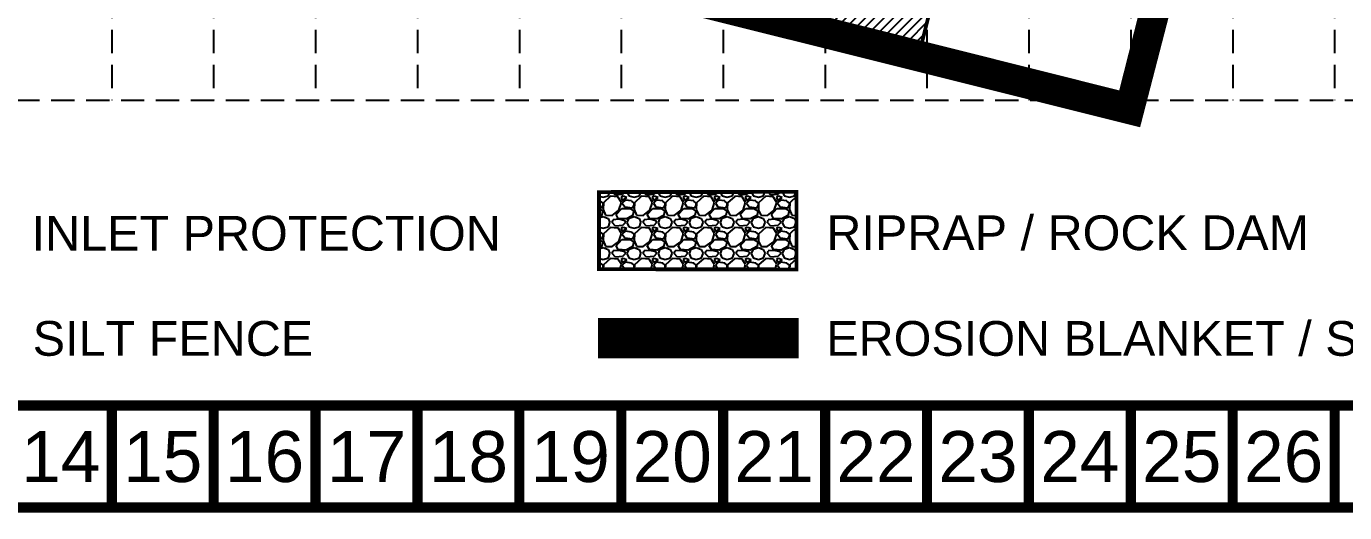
# Model space of a CAD drawing. Header units: feet. Extents: x 3975 to 8879, y 4296 to 7363.
# Drawn here: x 5063 to 6052, y 4296 to 4661 of the extents above; entities that cross this region are included whole.
import ezdxf
from ezdxf.enums import TextEntityAlignment as Align

# ---------------------------------------------------------------- set-up
doc = ezdxf.new("R2010")
doc.units = ezdxf.units.FT
doc.header["$LTSCALE"] = 100
doc.header["$MEASUREMENT"] = 0
for name, pattern in [('ACAD_ISO02W100', [15, 12, -3]), ('BORDER2', [0.875, 0.25, -0.125, 0.25, -0.125, 0, -0.125]), ('DASHED', [0.75, 0.5, -0.25]), ('HIDDEN', [0.375, 0.25, -0.125]), ('PHANTOM', [2.5, 1.25, -0.25, 0.25, -0.25, 0.25, -0.25])]:
    doc.linetypes.add(name, pattern=pattern)
for name, color, linetype in [('BASE', 7, 'Continuous'), ('E-Storm-Flow Arrows-Phase 2', 7, 'Continuous'), ('grid', 254, 'HIDDEN'), ('LEGEND', 7, 'Continuous'), ('LIMITS OF DISTURBANCE', 1, 'DASHED'), ('SODDED LOT', 2, 'Continuous')]:
    doc.layers.add(name, color=color, linetype=linetype)
doc.layers.add('P-Survey-Boundary', color=150, linetype='PHANTOM', lineweight=90)
doc.layers.add('P-Survey-Lot Lines', color=150, linetype='BORDER2', lineweight=50)
doc.styles.add("L200'", font='ARIAL.TTF', dxfattribs={"height": 0.001969})
doc.styles.get("Standard").update_dxf_attribs({"font": 'ARIAL.TTF'})

msp = doc.modelspace()

# ---------------------------------------------------------------- hatches: boundary and pattern name
at = {"layer": 'LEGEND', "linetype": 'ACAD_ISO02W100'}
h = msp.add_hatch(dxfattribs=at)
h.set_pattern_fill('GRAVEL', color=240, scale=23.311233, style=0)
h.set_pattern_definition([(228.0128, (3833.7849, 3301.2335), (-186.4898228, -209.8011283), [3.1362, -310.48436]), (184.9697, (3831.6868, 3298.9024), (279.7348205, 23.31103036), [5.38182, -532.7998]), (132.5104, (3826.3253, 3298.4361), (233.1121136, -256.4237652), [3.79479, -375.68458]), (267.2737, (3817.2339, 3292.6083), (23.31114017, 466.2246669), [4.9009, -485.1897]), (292.8337, (3817.0008, 3287.713), (-116.5563959, 279.73471235), [4.80573, -475.76765]), (357.2737, (3818.8657, 3283.2838), (-466.2246669, 23.31114017), [4.9009, -485.1897]), (37.6942, (3823.761, 3283.0507), (-303.04620024, -233.11210633), [6.4812, -641.63817]), (72.2553, (3828.8895, 3287.0136), (163.1788819, 512.84703815), [6.11892, -605.77318]), (121.4296, (3830.7544, 3292.8414), (-186.49005595, 303.0459133), [4.9175, -486.8335]), (175.2364, (3828.1902, 3297.0375), (256.423585, -23.3110356), [5.6141, -275.09034]), (222.3974, (3822.5955, 3297.5037), (-279.73496736, -256.42337842), [7.26024, -718.76399]), (138.8141, (3840.312, 3292.3752), (-163.1786997, 139.8673354), [2.478, -245.32378]), (171.4692, (3838.4471, 3294.007), (303.045989, -46.6226504), [4.7144, -466.7261]), (225, (3833.785, 3294.706), (-3e-15, -23.31124), [3.2967, -29.67035]), (203.1986, (3832.153, 3297.5037), (116.5561587, 46.622497), [1.77534, -175.75772]), (291.8014, (3830.5213, 3296.8044), (-23.311231, 69.933705), [2.5107, -123.02415]), (30.9638, (3831.4537, 3294.4732), (69.933653, 46.622524), [4.0778, -131.84887]), (161.5651, (3834.9504, 3296.571), (46.622476, -23.311196), [2.94866, -70.76794]), (16.3895, (3817.0008, 3296.8044), (233.11238125, 69.93352906), [4.13075, -408.94535]), (70.3462, (3820.9637, 3297.9699), (-93.2448212, -256.4236128), [3.46547, -343.08093]), (293.1986, (3834.9504, 3301.2335), (-46.622497, 116.5561587), [3.55065, -173.9824]), (343.6105, (3836.3491, 3297.9699), (-233.11238125, 69.93352906), [4.13075, -408.94535]), (339.444, (3817.0008, 3282.3514), (-116.556208, 46.6223727), [3.98342, -195.18784]), (294.7751, (3820.7306, 3280.9527), (-116.5559829, 256.4236428), [3.33766, -330.4284]), (66.8014, (3835.1835, 3277.9223), (46.622497, 116.5561587), [3.55065, -173.9824]), (17.354, (3836.5822, 3281.1858), (-303.0460761, -93.2448038), [3.90769, -386.8598]), (69.444, (3823.761, 3277.9223), (-46.6223727, -116.556208), [1.99171, -197.17956]), (101.3099, (3833.785, 3277.9223), (-23.311178, 93.24495), [1.18864, -117.67578]), (165.9638, (3833.552, 3279.088), (69.933712, -23.311188), [4.80573, -91.30893]), (186.009, (3828.8895, 3280.2534), (233.1123242, 23.3112171), [4.45361, -440.90687]), (303.6901, (3831.454, 3292.375), (-23.311264, 46.622456), [3.362, -80.68785]), (353.1572, (3833.3186, 3289.5779), (396.2909462, -46.62265244), [5.86963, -581.09223]), (60.9454, (3839.1464, 3288.8785), (-93.2449326, -163.17864), [2.40003, -237.6038]), (90, (3840.312, 3290.977), (-23.31123, 23.31123), [1.39867, -21.91256]), (120.2564, (3828.4233, 3280.9527), (93.2448128, -163.1786882), [3.2385, -320.6115]), (48.0128, (3826.7915, 3283.75), (186.4898228, 209.8011283), [6.2724, -307.34816]), (0, (3830.988, 3288.412), (23.31123, 23.31123), [6.06092, -17.25031]), (325.3048, (3837.0484, 3288.4123), (-233.1121962, 163.1788317), [3.68583, -364.89712]), (254.0546, (3840.079, 3286.3143), (-23.3112304, -93.244935), [3.39416, -166.31418]), (207.646, (3839.1464, 3283.0507), (-442.91332926, -233.1125098), [5.52628, -547.10238]), (175.4261, (3834.2511, 3280.4865), (-303.046042, 23.3111118), [5.84643, -578.79633])])
h.paths.add_polyline_path([(5492.46, 4478.51), (5640.8, 4478.25), (5640.8, 4536.52), (5492.46, 4536.3)])
at = {"layer": 'SODDED LOT'}
h = msp.add_hatch(dxfattribs=at)
h.set_pattern_fill('ANSI31', color=256, scale=40, style=0)
edge = h.paths.add_edge_path()
edge.add_line((5489.73, 5174.26), (5276.69, 5111.68))
edge.add_line((5276.69, 5111.68), (5441.65, 4696.6))
edge.add_line((5441.65, 4696.6), (5498.8, 4706.8))
edge.add_line((5498.8, 4706.8), (5734.43, 4647.52))
edge.add_line((5734.43, 4647.52), (5788.49, 4860.54))
edge.add_line((5788.49, 4860.54), (5641.92, 4897.71))
edge.add_line((5641.92, 4897.71), (5611.32, 4905.01))
edge.add_line((5611.32, 4905.01), (5594.42, 4908.39))
edge.add_line((5594.42, 4908.39), (5590.24, 4908.14))
edge.add_line((5590.24, 4908.14), (5587.59, 4906.43))
edge.add_line((5587.59, 4906.43), (5584.34, 4902.68))
edge.add_line((5584.34, 4902.68), (5579.22, 4898.32))
edge.add_arc((5548.98, 4938.33), 50.15, 127.35352, 307.08422, ccw=False)
edge.add_arc((5513.37, 4985.85), 9.24, 304.09859, 372.43835)
edge.add_line((5522.4, 4987.84), (5516.07, 5052.01))
edge.add_line((5516.07, 5052.01), (5489.73, 5174.26))

# ---------------------------------------------------------------- linework, layer by layer
at = {"layer": 'BASE', "const_width": 7.65}
for points in [[(3979.22, 4299.6), (8875.22, 4299.6), (8875.22, 7359.6), (3979.22, 7359.6)], [(4055.72, 4376.1), (8798.72, 4376.1), (8798.72, 7283.1), (4055.72, 7283.1)]]:
    msp.add_lwpolyline(points, close=True, dxfattribs=at)
for points in [[(5126.72, 4299.6), (5126.72, 4376.1)], [(5203.22, 4299.6), (5203.22, 4376.1)], [(5279.72, 4299.6), (5279.72, 4376.1)], [(5356.22, 4299.6), (5356.22, 4376.1)], [(5432.72, 4299.6), (5432.72, 4376.1)], [(5509.22, 4299.6), (5509.22, 4376.1)], [(5585.72, 4299.6), (5585.72, 4376.1)], [(5662.22, 4299.6), (5662.22, 4376.1)], [(5738.72, 4299.6), (5738.72, 4376.1)], [(5815.22, 4299.6), (5815.22, 4376.1)], [(5891.72, 4299.6), (5891.72, 4376.1)], [(5968.22, 4299.6), (5968.22, 4376.1)], [(6044.72, 4299.6), (6044.72, 4376.1)]]:
    msp.add_lwpolyline(points, dxfattribs=at)
at = {"layer": 'E-Storm-Flow Arrows-Phase 2', "elevation": 57036.43}
msp.add_lwpolyline([(5882.35, 4715.31, 0, 10, 0), (5875.72, 4686.05, 0, 0, 0), (5866.2, 4644.03, 0, 0, 0)], format="xyseb", dxfattribs=at)
at = {"layer": 'grid', "color": 253, "linetype": 'HIDDEN', "ltscale": 0.7}
for p, q in [((5126.72, 7283.1), (5126.72, 4605.26)), ((5203.22, 7283.1), (5203.22, 4605.26)), ((5279.72, 7283.1), (5279.72, 4605.26)), ((5356.22, 7283.1), (5356.22, 4605.26)), ((5432.72, 7283.1), (5432.72, 4605.26)), ((5509.22, 7283.1), (5509.22, 4605.26)), ((5585.72, 7283.1), (5585.72, 4605.26)), ((5662.22, 7283.1), (5662.22, 4605.26)), ((5738.72, 7283.1), (5738.72, 4605.26)), ((5815.22, 7283.1), (5815.22, 4605.26)), ((5891.72, 7283.1), (5891.72, 4605.26)), ((5968.22, 7283.1), (5968.22, 4605.26)), ((6044.72, 7283.1), (6044.72, 4605.26)), ((4057.43, 4605.26), (8800.43, 4605.26))]:
    msp.add_line(p, q, dxfattribs=at)
at = {"layer": 'LEGEND', "color": 240, "const_width": 2.91}
msp.add_lwpolyline([(5492.46, 4478.51), (5640.8, 4478.25), (5640.8, 4536.52), (5492.46, 4536.3)], close=True, dxfattribs=at)
at = {"layer": 'LEGEND', "color": 84, "const_width": 30.29}
msp.add_lwpolyline([(5491.69, 4426.62), (5642.29, 4426.63)], dxfattribs=at)
at = {"layer": 'LIMITS OF DISTURBANCE', "ltscale": 1.2, "const_width": 20}
msp.add_lwpolyline([(7331.57, 5639.56), (7113.7, 5274.18), (6927.06, 5154.71), (6918.29, 5167.29), (6825.2, 5549.67), (6790.89, 5517.64, -0.093418), (6611.18, 5426.54, -0.128739), (6370.65, 5432.17), (6428.61, 5199.5), (6173.99, 5246.93), (5999.07, 5241.93), (5991.07, 4851.11), (5958.96, 4857.14), (5891.52, 4597.09), (5498.2, 4695.31), (5435.2, 4683.72), (4816.25, 6301.57)], format="xyb", dxfattribs=at)
at = {"layer": 'P-Survey-Boundary', "color": 7, "linetype": 'Continuous'}
msp.add_lwpolyline([(7321.7, 5643.1), (7106.1, 5282.66), (6930.12, 5170.43), (6830.31, 5571.34, -0.267944), (6429.06, 5431.27), (6356.81, 5445), (6414.66, 5212.61), (6174.48, 5257.23), (5988.95, 5251.6), (5981.13, 4863.24), (5951.16, 4870.84), (5884.85, 4609.53), (5498.82, 4706.63), (5441.68, 4696.21, 0.003286), (5414.6, 4767.19), (5206.95, 5300.92), (5107.5, 5584.13), (4831.56, 6293.41)], format="xyb", dxfattribs=at)
at = {"layer": 'P-Survey-Lot Lines', "color": 7, "linetype": 'Continuous'}
msp.add_line((5788.62, 4860.5), (5734.53, 4647.34), dxfattribs=at)
at = {"layer": 'SODDED LOT'}
msp.add_lwpolyline([(5489.73, 5174.26), (5276.69, 5111.68), (5441.65, 4696.6), (5498.8, 4706.8), (5734.43, 4647.52), (5788.49, 4860.54), (5641.92, 4897.71), (5611.32, 4905.01), (5594.42, 4908.39), (5590.24, 4908.14), (5587.59, 4906.43), (5584.34, 4902.68), (5579.22, 4898.32, -0.997653), (5518.55, 4978.2, 0.307352), (5522.4, 4987.84), (5516.07, 5052.01)], format="xyb", close=True, dxfattribs=at)

# ---------------------------------------------------------------- texts
at = {"layer": 'BASE'}
for s, p in [('14', (5088.47, 4337.85)), ('15', (5164.97, 4337.85)), ('16', (5241.47, 4337.85)), ('17', (5317.97, 4337.85)), ('18', (5394.47, 4337.85)), ('19', (5470.97, 4337.85)), ('20', (5547.47, 4337.85)), ('21', (5623.97, 4337.85)), ('22', (5700.47, 4337.85)), ('23', (5776.97, 4337.85)), ('24', (5853.47, 4337.85)), ('25', (5929.97, 4337.85)), ('26', (6006.47, 4337.85))]:
    msp.add_text(s, height=38.25, dxfattribs=at).set_placement(p, align=Align.MIDDLE_CENTER)
at = {"layer": 'LEGEND', "style": "L200'"}
for s, height, p in [('INLET PROTECTION', 26.0858, (5066.56, 4492.37)), ('RIPRAP / ROCK DAM', 26.0858, (5663.2, 4492.77)), ('SILT FENCE', 26.086, (5067.38, 4413.49)), ('EROSION BLANKET / SILT FENCE', 26.0858, (5663.1, 4413.47))]:
    msp.add_text(s, height=height, dxfattribs=at).set_placement(p)

doc.saveas('drawing.dxf')
